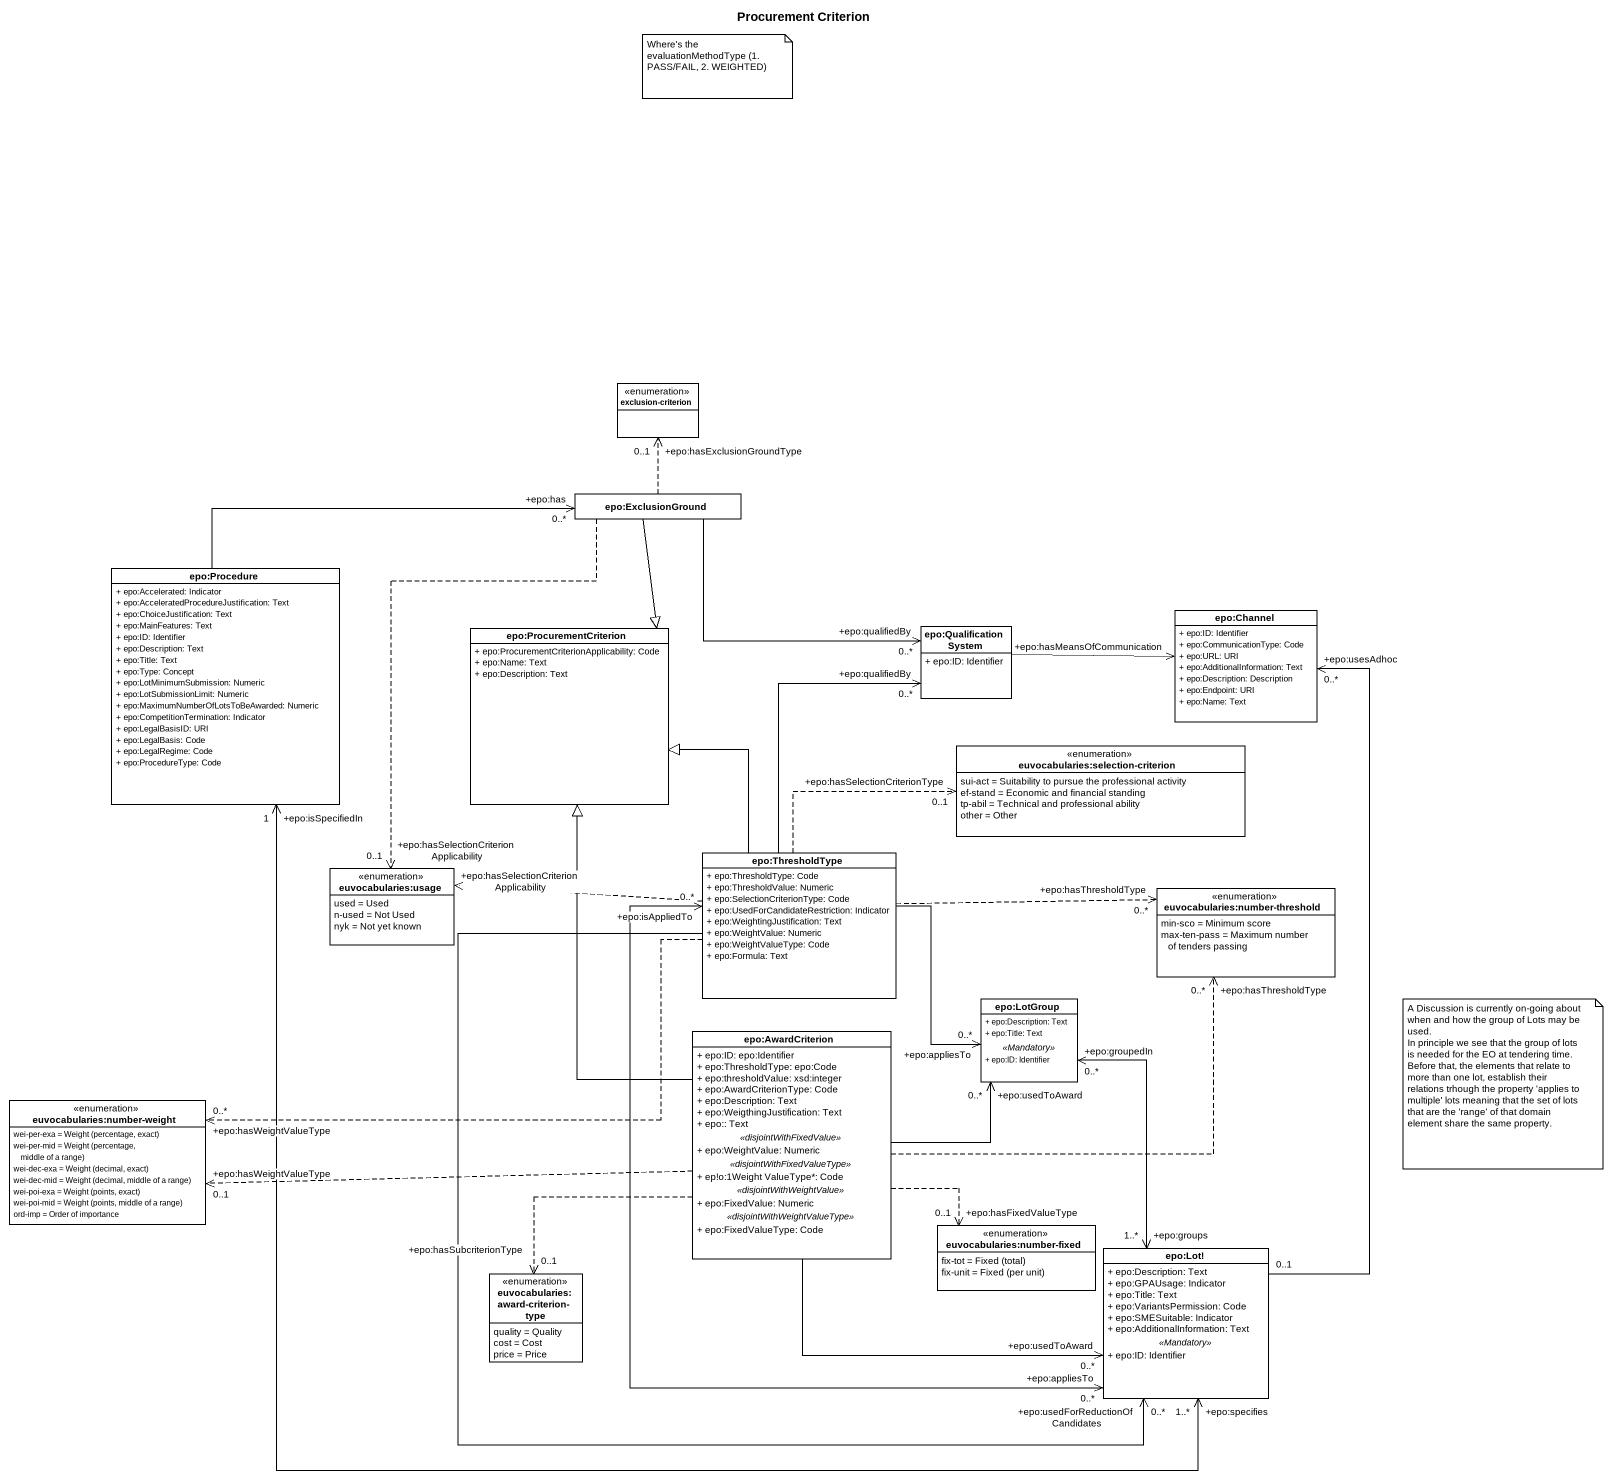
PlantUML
@startuml
title Procurement Criterion
hide circle
hide empty members
skinparam classAttributeIconSize 0
enum "exclusion-criterion" as exclusion_criterion
class "epo:ExclusionGround" as epo_ExclusionGround
class "epo:Procedure" as epo_Procedure {
  + epo:Accelerated: Indicator
  + epo:AcceleratedProcedureJustification: Text
  + epo:ChoiceJustification: Text
  + epo:MainFeatures: Text
  + epo:ID: Identifier
  + epo:Description: Text
  + epo:Title: Text
  + epo:Type: Concept
  + epo:LotMinimumSubmission: Numeric
  + epo:LotSubmissionLimit: Numeric
  + epo:MaximumNumberOfLotsToBeAwarded: Numeric
  + epo:CompetitionTermination: Indicator
  + epo:LegalBasisID: URI
  + epo:LegalBasis: Code
  + epo:LegalRegime: Code
  + epo:ProcedureType: Code
}
class "epo:Channel" as epo_Channel {
  + epo:ID: Identifier
  + epo:CommunicationType: Code
  + epo:URL: URI
  + epo:AdditionalInformation: Text
  + epo:Description: Description
  + epo:Endpoint: URI
  + epo:Name: Text
}
class "epo:ProcurementCriterion" as epo_ProcurementCriterion {
  + epo:ProcurementCriterionApplicability: Code
  + epo:Name: Text
  + epo:Description: Text
}
class "epo:QualificationSystem" as epo_QualificationSystem {
  + epo:ID: Identifier
}
enum "euvocabularies:selection-criterion" as euvocabularies_selection {
  sui-act = Suitability to pursue the professional activity
  ef-stand = Economic and financial standing
  tp-abil = Technical and professional ability
  other = Other
}
class "epo:ThresholdType" as epo_ThresholdType {
  + epo:ThresholdType: Code
  + epo:ThresholdValue: Numeric
  + epo:SelectionCriterionType: Code
  + epo:UsedForCandidateRestriction: Indicator
  + epo:WeightingJustification: Text
  + epo:WeightValue: Numeric
  + epo:WeightValueType: Code
  + epo:Formula: Text
}
enum "euvocabularies:usage" as euvocabularies_usage {
  used = Used
  n-used = Not Used
  nyk = Not yet known
}
enum "euvocabularies:number-threshold" as euvocabularies_number {
  min-sco = Minimum score
  max-ten-pass = Maximum number of tenders passing
}
class "epo:LotGroup" as epo_LotGroup {
  + epo:Description: Text
  + epo:Title: Text
  .. <<Mandatory>> ..
  + epo:ID: Identifier
}
class "epo:AwardCriterion" as epo_AwardCriterion {
  + epo:ID: epo:Identifier
  + epo:ThresholdType: epo:Code
  + epo:thresholdValue: xsd:integer
  + epo:AwardCriterionType: Code
  + epo:Description: Text
  + epo:WeigthingJustification: Text
  + epo:: Text
  .. <<disjointWithFixedValue>> ..
  + epo:WeightValue: Numeric
  .. <<disjointWithFixedValueType>> ..
  + ep!o:1Weight ValueType*: Code
  .. <<disjointWithWeightValue>> ..
  + epo:FixedValue: Numeric
  .. <<disjointWithWeightValueType>> ..
  + epo:FixedValueType: Code
}
enum "euvocabularies:number-weight" as euvocabularies_number_weight {
  {field} wei-per-exa = Weight (percentage, exact)
  {field} wei-per-mid = Weight (percentage, middle of a range)
  {field} wei-dec-exa = Weight (decimal, exact)
  {field} wei-dec-mid = Weight (decimal, middle of a range)
  {field} wei-poi-exa = Weight (points, exact)
  {field} wei-poi-mid = Weight (points, middle of a range)
  ord-imp = Order of importance
}
enum "euvocabularies:number-fixed" as euvocabularies_number_fixed {
  {field} fix-tot = Fixed (total)
  {field} fix-unit = Fixed (per unit)
}
class "epo:Lot!" as epo_Lot {
  + epo:Description: Text
  + epo:GPAUsage: Indicator
  + epo:Title: Text
  + epo:VariantsPermission: Code
  + epo:SMESuitable: Indicator
  + epo:AdditionalInformation: Text
  .. <<Mandatory>> ..
  + epo:ID: Identifier
}
enum "euvocabularies:award-criterion-type" as euvocabularies_award {
  quality = Quality
  cost = Cost
  price = Price
}
epo_ExclusionGround .up.> "+epo:hasExclusionGroundType\n0..1" exclusion_criterion
epo_ExclusionGround --|> epo_ProcurementCriterion
epo_ExclusionGround -right-> "+epo:qualifiedBy\n0..*" epo_QualificationSystem
epo_ExclusionGround ..> "+epo:hasSelectionCriterionApplicability\n0..1" euvocabularies_usage
epo_Procedure -right-> "+epo:has\n0..*" epo_ExclusionGround
epo_Procedure "+epo:isSpecifiedIn\n1" <--> "+epo:specifies\n1..*" epo_Lot
epo_QualificationSystem -right-> "+epo:hasMeansOfCommunication" epo_Channel
epo_ThresholdType -up-|> epo_ProcurementCriterion
epo_ThresholdType -up-> "+epo:qualifiedBy\n0..*" epo_QualificationSystem
epo_ThresholdType .right.> "+epo:hasSelectionCriterionType\n0..1" euvocabularies_selection
epo_ThresholdType .left.> "+epo:hasSelectionCriterionApplicability" euvocabularies_usage
epo_ThresholdType .right.> "+epo:hasThresholdType\n0..*" euvocabularies_number
epo_ThresholdType -right-> "+epo:appliesTo\n0..*" epo_LotGroup
epo_ThresholdType .left.> "+epo:hasWeightValueType\n0..*" euvocabularies_number_weight
epo_ThresholdType "+epo:isAppliedTo\n0..*" <--> "+epo:appliesTo\n0..*" epo_Lot
epo_ThresholdType --> "+epo:usedForReductionOfCandidates\n0..*" epo_Lot
epo_AwardCriterion -up-|> epo_ProcurementCriterion
epo_AwardCriterion .right.> "+epo:hasThresholdType\n0..*" euvocabularies_number
epo_AwardCriterion -right-> "+epo:usedToAward\n0..*" epo_LotGroup
epo_AwardCriterion .left.> "+epo:hasWeightValueType\n0..1" euvocabularies_number_weight
epo_AwardCriterion .right.> "+epo:hasFixedValueType\n0..1" euvocabularies_number_fixed
epo_AwardCriterion -right-> "+epo:usedToAward\n0..*" epo_Lot
epo_AwardCriterion ..> "+epo:hasSubcriterionType\n0..1" euvocabularies_award
epo_Lot "0..1" -up-> "+epo:usesAdhoc\n0..*" epo_Channel
epo_Lot "+epo:groups\n1..*" <-up-> "+epo:groupedIn\n0..*" epo_LotGroup
note as N1
  Where's the evaluationMethodType (1. PASS/FAIL, 2. WEIGHTED)
end note
note as N2
  A Discussion is currently on-going about when and how the group of Lots may be used.
  In principle we see that the group of lots is needed for the EO at tendering time. Before that, the elements that relate to more than one lot, establish their relations trhough the property 'applies to multiple' lots meaning that the set of lots that are the 'range' of that domain element share the same property.
end note
@enduml
